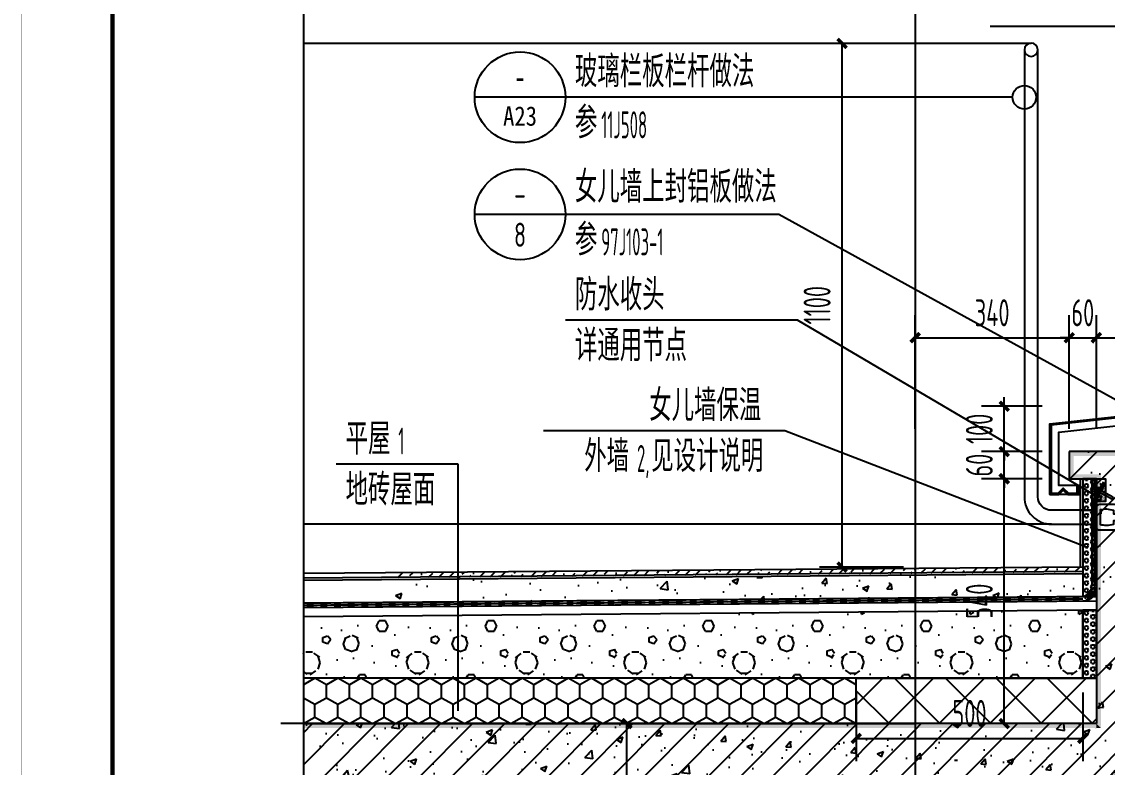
# Model space of a CAD drawing. Extents: x 76956 to 102217, y 21605 to 39570.
# Drawn here: x 90336 to 92731, y 34383 to 36027 of the extents above; entities that cross this region are included whole.
import ezdxf
from ezdxf.enums import TextEntityAlignment as Align

# ---------------------------------------------------------------- set-up
doc = ezdxf.new("R2010")
doc.units = 0
doc.header["$LTSCALE"] = 1000
doc.header["$MEASUREMENT"] = 0
doc.linetypes.add('DASH', pattern=[0.35, 0.25, -0.1])
doc.linetypes.add('DOTE', pattern=[2.42, 2, -0.2, 0.02, -0.2])
for name, color, linetype in [('00-图签', 7, 'Continuous'), ('01-标注_尺寸', 124, 'Continuous'), ('01-标注_符号', 200, 'Continuous'), ('02-TEXT_标注', 130, 'Continuous'), ('05-填充_天正', 26, 'Continuous'), ('A-D-金属剖线', 200, 'Continuous'), ('A-E_栏杆', 232, 'Continuous'), ('A-O_屋面', 201, 'Continuous'), ('A-O_防水层', 222, 'Continuous'), ('A-SUR_保温', 222, 'Continuous'), ('A_AXIS-轴线', 36, 'Continuous'), ('A_STR-砼墙', 51, 'Continuous'), ('A_STR-砼柱', 51, 'Continuous'), ('PUB_WALL', 9, 'Continuous'), ('构造物', 145, 'Continuous')]:
    doc.layers.add(name, color=color, linetype=linetype)
doc.layers.add('DIM_MODI', color=2, linetype='Continuous', plot=False)
doc.styles.add('_TCH_DIM', font='ros1.shx', dxfattribs={"width": 0.75, "bigfont": 'jd.shx'})
doc.styles.add('_TCH_DIM_T3', font='ros1.shx', dxfattribs={"width": 0.705882, "bigfont": 'jd.shx'})
doc.styles.add('_TCH_LABEL', font='STXIHEI_0.TTF', dxfattribs={"width": 0.75})
doc.dimstyles.new('_TCH_ARCH&&20', dxfattribs={"dimtxt": 59.5, "dimasz": 20, "dimexe": 50, "dimexo": 60, "dimgap": 25.25, "dimtad": 1, "dimdec": 0, "dimzin": 0, "dimdsep": 46, "dimtxsty": '_TCH_DIM_T3', "dimblk": 'ARCHTICK', "dimcen": 0.09, "dimclrt": 7, "dimazin": 2, "dimtfac": 1, "dimtdec": 0, "dimtix": 1, "dimtmove": 2, "dimatfit": 3, "dimfxl": 0, "dimtolj": 1, "dimtzin": 0, "dimarcsym": 0})
pattern_1 = [(0, (0, 0), (0, 8.24889), [4.7625, -9.525]), (120, (0, 0), (-7.1437483, -4.124445), [4.7625, -9.525]), (60, (4.7625, 0), (-7.1437483, 4.124445), [4.7625, -9.525])]
pattern_2 = [(45, (0, 0), (-35.35534, 35.35534), []), (50, (0, 0), (143.45204, -12.55043), [15, -165]), (355, (0, 0), (-27.75027, 150.43843), [12, -132]), (100.4514, (11.95, -1.05), (115.70188, 137.8879), [12.74804, -140.22842]), (46.1842, (0, 40), (213.4482, -33.1038), [22.5, -247.5]), (96.6356, (17.79, 37.24), (186.93254, 194.82357), [19.12206, -210.3426]), (351.1842, (0, 40), (186.9324, 194.8237), [18, -198]), (21, (20, 30), (119.38141, -80.52378), [15, -165]), (326, (20, 30), (48.66307, 145.03), [12, -132]), (71.4514, (29.95, 23.29), (168.04453, 64.5061), [12.74804, -140.22842]), (37.5, (0, 0), (2.43197, 66.57877), [0, -130.4, 0, -134, 0, -132.5]), (7.5, (0, 0), (52.61391, 78.88234), [0, -76.4, 0, -127.4, 0, -50.5]), (327.5, (-44.6, 0), (106.764487, -4.510974), [0, -50, 0, -156, 0, -207]), (317.5, (-64.6, 0), (116.63723, 20.021), [0, -65, 0, -103.6, 0, -147])]

# ---------------------------------------------------------------- blocks, each defined once
blk = doc.blocks.new('图框-A1')
for points, const_width in [([(0, 0), (841, 0), (841, 594), (0, 594)], 0.05), ([(766, 584), (25, 584), (25, 10), (766, 10)], 0.5)]:
    blk.add_lwpolyline(points, close=True, dxfattribs=dict(const_width=const_width))
blk = doc.blocks.new('sdfsdf')
at = {"layer": 'A-E_栏杆'}
for p, q in [((144.1, 1144.8), (1750, 1144.8)), ((37.4, 115.3), (6.7, 115.3)), ((98.9, 84.7), (1750, 84.7))]:
    blk.add_line(p, q, dxfattribs=at)
for points in [[(6.7, 115.3), (99.3, 115.3, 0.414214), (129.3, 145.3), (129.3, 1130.8)], [(158.9, 1130.7), (158.9, 144.7, -0.414214), (98.9, 84.7), (6.7, 84.7)], [(-22, 118.5, 0.038299), (-37.9, 115.7), (-37.9, 107.8), (-46.9, 107.8), (-46.9, 121.3, -0.414214), (-40.1, 128), (-6.7, 128, -0.414214), (0, 121.3)], [(-22, 81.5, 0.022818), (-9, 83.2), (-9, 116.8, 0.022818), (-22, 118.5)], [(0, 78.7, -0.414214), (-6.7, 72), (-40.1, 72, -0.414214), (-46.9, 78.7), (-46.9, 92.2), (-37.9, 92.2), (-37.9, 84.3, 0.038299), (-22, 81.5, 0.038299)]]:
    blk.add_lwpolyline(points, format="xyb", dxfattribs=at)
blk.add_lwpolyline([(6.7, 66.4), (0, 66.4), (0, 133.6), (6.7, 133.6)], close=True, dxfattribs=at)
blk.add_circle((144.1, 1130.8), 14.8, dxfattribs=at)
blk = doc.blocks.new('dsafdsg')
for p, q in [((-2.4, -1.8), (-4, 4)), ((-4, 4), (6.3, -6.1)), ((0.5, -4.6), (6.3, -6.1))]:
    blk.add_line(p, q)
for points in [[(-10.7, 8.9), (-10.6, 4.8), (7.3, -12.6), (11.2, -12.3)], [(-9.7, 8.9), (-9.6, 5.2), (-4.9, 0.6)], [(-26.5, -29.5), (-26.6, -26.7), (-2.4, -1.8), (0.5, -4.6), (-23.7, -29.5), (-26.5, -29.5)], [(-4.2, -0.1), (2.3, -6.3)], [(3, -7), (7.7, -11.6), (11.2, -11.3)]]:
    blk.add_lwpolyline(points)
for centre, start, end in [((-10.2, 8.9), 0.813, 180.813), ((-4.5, 0.3), 315.813, 135.813), ((2.7, -6.7), 315.813, 135.813), ((11.2, -11.8), 270.813, 90.813)]:
    blk.add_arc(centre, 0.5, start, end)
blk = doc.blocks.new('$LinePat$防水层2')
at = {"color": 0}
blk.add_line((0, 0), (600, 0), dxfattribs=at)
blk.add_solid([(150, 0), (450, 0), (150, -100), (450, -100)], dxfattribs=at)
blk = doc.blocks.new('cdd89s')
at = {"layer": '05-填充_天正', "transparency": 33554641}
h = blk.add_hatch(dxfattribs=at)
h.set_pattern_fill('AR-SAND', color=256)
h.set_pattern_definition([(37.5, (-115079.936, -53326.5965), (-0.080001565, 2.447066187), [0, -1.9304, 0, -2.159, 0, -2.06375]), (7.5, (-115079.936, -53326.5965), (2.247616416, 3.5841255), [0, -1.0414, 0, -1.7399, 0, -0.66675]), (327.5, (-115081.498, -53326.5965), (3.95496185, 0.007185923), [0, -0.635, 0, -2.286, 0, -2.9845]), (317.5, (-115081.498, -53326.5965), (3.81778226, 1.11464662), [0, -0.3175, 0, -1.4986, 0, -1.7145])])
h.paths.add_polyline_path([(0, 40.6), (0, 0), (-20, 0), (-20, 2)])
at = {"layer": 'A-O_防水层'}
blk.add_line((-20, 2), (0, 40.6), dxfattribs=at)
at = {"layer": 'A_STR-砼墙'}
blk.add_lwpolyline([(-20, 50), (0, 50), (0, 0), (-20, 0)], dxfattribs=at)
at = {"layer": 'A-O_防水层', "xscale": -0.07251641290588971, "yscale": 0.05, "zscale": 0.05, "rotation": 62.63443932815173}
blk.add_blockref('$LinePat$防水层2', (-4.4, 42.9), dxfattribs=at)
at = {"layer": '构造物', "linetype": 'DASH', "ltscale": 0.2, "extrusion": (0, 0, -1), "zscale": -1, "rotation": 342.3196339635746}
blk.add_blockref('dsafdsg', (17.2, 26.9), dxfattribs=at)
blk = doc.blocks.new('df23d3f')
at = {"layer": 'A-D-金属剖线', "const_width": 10}
for points in [[(-117, 120.5), (-117, 100.5)], [(218, -60), (218, -80)]]:
    blk.add_lwpolyline(points, dxfattribs=at)
at = {"layer": 'A-D-金属剖线'}
for points in [[(213, -80), (281, -80), (281, 76.1), (-122, 120.2)], [(-122, 117.3), (278, 73.4), (278, -77)], [(213, -60), (261, -60), (261, 57.7), (-122, 100.5)], [(278, -77), (262.2, -77), (251, -65.8), (239.8, -77), (213, -77)], [(281, -80), (261, -80), (251, -70), (241, -80), (213, -80)]]:
    blk.add_lwpolyline(points, dxfattribs=at)
blk = doc.blocks.new('A$C22BC0ABC')
at = {"layer": '00-图签'}
blk.add_blockref('df23d3f', (-238, -15), dxfattribs=at)
blk = doc.blocks.new('$LinePat$聚苯板')
at = {"color": 0}
for p, q in [((14.8, -8.6), (0, 0)), ((29.7, 0), (14.8, -8.6)), ((14.8, -8.6), (14.8, -25.7)), ((14.8, -25.7), (0, -34.3)), ((29.7, -34.3), (14.8, -25.7)), ((0, -34.3), (0, -51.4)), ((0, -51.4), (14.8, -60)), ((14.8, -60), (29.7, -51.4))]:
    blk.add_line(p, q, dxfattribs=at)
blk = doc.blocks.new('_ArchTick')
at = {"color": 0, "linetype": 'ByBlock', "const_width": 0.4}
blk.add_lwpolyline([(-0.5, -0.5), (0.5, 0.5)], dxfattribs=at)
blk = doc.blocks.new('*D133')
at = {"layer": '01-标注_尺寸', "color": 0, "lineweight": -2, "transparency": 16777216}
for p, q in [((92281.3, 35979.5), (92096, 35979.5)), ((92146, 34824.7), (92146, 35979.5)), ((92281.3, 34824.7), (92096, 34824.7))]:
    blk.add_line(p, q, dxfattribs=at)
at = {"layer": 'Defpoints', "color": 0, "transparency": 16777216}
for p in [(92146, 35979.5), (92341.3, 35979.5), (92341.3, 34824.7)]:
    blk.add_point(p, dxfattribs=at)
at = {"layer": '01-标注_尺寸', "color": 0, "lineweight": -2, "transparency": 16777216, "xscale": 20, "yscale": 20, "zscale": 20}
for p, rotation in [((92146, 35979.5), 90), ((92146, 34824.7), 270)]:
    blk.add_blockref('_ArchTick', p, dxfattribs=dict(at, rotation=rotation))
at = {"layer": '01-标注_尺寸', "color": 7, "transparency": 16777216, "insert": (92091, 35402.1), "char_height": 59.5, "attachment_point": 5, "rotation": 90, "style": '_TCH_DIM_T3'}
blk.add_mtext('\\A1;1100', dxfattribs=at)
blk = doc.blocks.new('*D138')
at = {"layer": '01-标注_尺寸', "color": 0, "lineweight": -2, "transparency": 16777216}
for p, q in [((91937.1, 34479.5), (91621.3, 34479.5)), ((91671.3, 33679.5), (91671.3, 34479.5)), ((91937.1, 33679.5), (91621.3, 33679.5))]:
    blk.add_line(p, q, dxfattribs=at)
at = {"layer": 'Defpoints', "color": 0, "transparency": 16777216}
for p in [(91671.3, 34479.5), (91997.1, 34479.5), (91997.1, 33679.5)]:
    blk.add_point(p, dxfattribs=at)
at = {"layer": '01-标注_尺寸', "color": 0, "lineweight": -2, "transparency": 16777216, "xscale": 20, "yscale": 20, "zscale": 20}
for p, rotation in [((91671.3, 34479.5), 90), ((91671.3, 33679.5), 270)]:
    blk.add_blockref('_ArchTick', p, dxfattribs=dict(at, rotation=rotation))
at = {"layer": '01-标注_尺寸', "color": 7, "transparency": 16777216, "insert": (91616.3, 34079.5), "char_height": 59.5, "attachment_point": 5, "rotation": 90, "style": '_TCH_DIM_T3'}
blk.add_mtext('\\A1;800', dxfattribs=at)
blk = doc.blocks.new('*D142')
at = {"layer": '01-标注_尺寸', "color": 0, "lineweight": -2, "transparency": 16777216}
for p, q in [((92177.3, 34548), (92177.3, 34397)), ((92677.3, 34548), (92677.3, 34397)), ((92177.3, 34447), (92677.3, 34447))]:
    blk.add_line(p, q, dxfattribs=at)
at = {"layer": 'Defpoints', "color": 0, "transparency": 16777216}
for p in [(92177.3, 34608), (92677.3, 34608), (92677.3, 34447)]:
    blk.add_point(p, dxfattribs=at)
at = {"layer": '01-标注_尺寸', "color": 0, "lineweight": -2, "transparency": 16777216, "xscale": 20, "yscale": 20, "zscale": 20, "rotation": 180}
blk.add_blockref('_ArchTick', (92177.3, 34447), dxfattribs=at)
at = {"layer": '01-标注_尺寸', "color": 0, "lineweight": -2, "transparency": 16777216, "xscale": 20, "yscale": 20, "zscale": 20}
blk.add_blockref('_ArchTick', (92677.3, 34447), dxfattribs=at)
at = {"layer": '01-标注_尺寸', "color": 7, "transparency": 16777216, "insert": (92427.3, 34502), "char_height": 59.5, "attachment_point": 5, "style": '_TCH_DIM_T3'}
blk.add_mtext('\\A1;500', dxfattribs=at)
blk = doc.blocks.new('*D160')
at = {"layer": '01-标注_尺寸', "color": 0, "lineweight": -2, "transparency": 16777216}
for p, q in [((92707.3, 35129.5), (92707.3, 35380.5)), ((92907.3, 35129.5), (92907.3, 35380.5)), ((92707.3, 35330.5), (92907.3, 35330.5))]:
    blk.add_line(p, q, dxfattribs=at)
at = {"layer": 'Defpoints', "color": 0, "transparency": 16777216}
for p in [(92907.3, 35330.5), (92707.3, 35069.5), (92907.3, 35069.5)]:
    blk.add_point(p, dxfattribs=at)
at = {"layer": '01-标注_尺寸', "color": 0, "lineweight": -2, "transparency": 16777216, "xscale": 20, "yscale": 20, "zscale": 20, "rotation": 180}
blk.add_blockref('_ArchTick', (92707.3, 35330.5), dxfattribs=at)
at = {"layer": '01-标注_尺寸', "color": 0, "lineweight": -2, "transparency": 16777216, "xscale": 20, "yscale": 20, "zscale": 20}
blk.add_blockref('_ArchTick', (92907.3, 35330.5), dxfattribs=at)
at = {"layer": '01-标注_尺寸', "color": 7, "transparency": 16777216, "insert": (92807.3, 35385.5), "char_height": 59.5, "attachment_point": 5, "style": '_TCH_DIM_T3'}
blk.add_mtext('\\A1;200', dxfattribs=at)
blk = doc.blocks.new('*D161')
at = {"layer": '01-标注_尺寸', "color": 0, "lineweight": -2, "transparency": 16777216}
for p, q in [((92647.3, 35129.5), (92647.3, 35380.5)), ((92707.3, 35129.5), (92707.3, 35380.5)), ((92647.3, 35330.5), (92627.3, 35330.5)), ((92647.3, 35330.5), (92707.3, 35330.5)), ((92707.3, 35330.5), (92727.3, 35330.5))]:
    blk.add_line(p, q, dxfattribs=at)
at = {"layer": 'Defpoints', "color": 0, "transparency": 16777216}
for p in [(92707.3, 35330.5), (92647.3, 35069.5), (92707.3, 35069.5)]:
    blk.add_point(p, dxfattribs=at)
at = {"layer": '01-标注_尺寸', "color": 0, "lineweight": -2, "transparency": 16777216, "xscale": 20, "yscale": 20, "zscale": 20}
blk.add_blockref('_ArchTick', (92647.3, 35330.5), dxfattribs=at)
at = {"layer": '01-标注_尺寸', "color": 0, "lineweight": -2, "transparency": 16777216, "xscale": 20, "yscale": 20, "zscale": 20, "rotation": 180}
blk.add_blockref('_ArchTick', (92707.3, 35330.5), dxfattribs=at)
at = {"layer": '01-标注_尺寸', "color": 7, "transparency": 16777216, "insert": (92677.3, 35385.5), "char_height": 59.5, "attachment_point": 5, "style": '_TCH_DIM_T3'}
blk.add_mtext('\\A1;60', dxfattribs=at)
blk = doc.blocks.new('*D162')
at = {"layer": '01-标注_尺寸', "color": 0, "lineweight": -2, "transparency": 16777216}
for p, q in [((92307.3, 35129.5), (92307.3, 35380.5)), ((92647.3, 35129.5), (92647.3, 35380.5)), ((92307.3, 35330.5), (92647.3, 35330.5))]:
    blk.add_line(p, q, dxfattribs=at)
at = {"layer": 'Defpoints', "color": 0, "transparency": 16777216}
for p in [(92647.3, 35330.5), (92307.3, 35069.5), (92647.3, 35069.5)]:
    blk.add_point(p, dxfattribs=at)
at = {"layer": '01-标注_尺寸', "color": 0, "lineweight": -2, "transparency": 16777216, "xscale": 20, "yscale": 20, "zscale": 20, "rotation": 180}
blk.add_blockref('_ArchTick', (92307.3, 35330.5), dxfattribs=at)
at = {"layer": '01-标注_尺寸', "color": 0, "lineweight": -2, "transparency": 16777216, "xscale": 20, "yscale": 20, "zscale": 20}
blk.add_blockref('_ArchTick', (92647.3, 35330.5), dxfattribs=at)
at = {"layer": '01-标注_尺寸', "color": 7, "transparency": 16777216, "insert": (92477.3, 35385.5), "char_height": 59.5, "attachment_point": 5, "style": '_TCH_DIM_T3'}
blk.add_mtext('\\A1;340', dxfattribs=at)
blk = doc.blocks.new('*D163')
at = {"layer": '01-标注_尺寸', "color": 0, "lineweight": -2, "transparency": 16777216}
for p, q in [((92504, 35179.5), (92504, 35199.5)), ((92587.3, 35179.5), (92454, 35179.5)), ((92504, 35079.5), (92504, 35179.5)), ((92587.3, 35079.5), (92454, 35079.5)), ((92504, 35079.5), (92504, 35059.5))]:
    blk.add_line(p, q, dxfattribs=at)
at = {"layer": 'Defpoints', "color": 0, "transparency": 16777216}
for p in [(92504, 35179.5), (92647.3, 35179.5), (92647.3, 35079.5)]:
    blk.add_point(p, dxfattribs=at)
at = {"layer": '01-标注_尺寸', "color": 0, "lineweight": -2, "transparency": 16777216, "xscale": 20, "yscale": 20, "zscale": 20}
for p, rotation in [((92504, 35179.5), 270), ((92504, 35079.5), 90)]:
    blk.add_blockref('_ArchTick', p, dxfattribs=dict(at, rotation=rotation))
at = {"layer": '01-标注_尺寸', "color": 7, "transparency": 16777216, "insert": (92449, 35129.5), "char_height": 59.5, "attachment_point": 5, "rotation": 90, "style": '_TCH_DIM_T3'}
blk.add_mtext('\\A1;100', dxfattribs=at)
blk = doc.blocks.new('*D164')
at = {"layer": '01-标注_尺寸', "color": 0, "lineweight": -2, "transparency": 16777216}
for p, q in [((92504, 35079.5), (92504, 35099.5)), ((92587.3, 35079.5), (92454, 35079.5)), ((92504, 35019.5), (92504, 35079.5)), ((92587.3, 35019.5), (92454, 35019.5)), ((92504, 35019.5), (92504, 34999.5))]:
    blk.add_line(p, q, dxfattribs=at)
at = {"layer": 'Defpoints', "color": 0, "transparency": 16777216}
for p in [(92504, 35079.5), (92647.3, 35079.5), (92647.3, 35019.5)]:
    blk.add_point(p, dxfattribs=at)
at = {"layer": '01-标注_尺寸', "color": 0, "lineweight": -2, "transparency": 16777216, "xscale": 20, "yscale": 20, "zscale": 20}
for p, rotation in [((92504, 35079.5), 270), ((92504, 35019.5), 90)]:
    blk.add_blockref('_ArchTick', p, dxfattribs=dict(at, rotation=rotation))
at = {"layer": '01-标注_尺寸', "color": 7, "transparency": 16777216, "insert": (92449, 35049.5), "char_height": 59.5, "attachment_point": 5, "rotation": 90, "style": '_TCH_DIM_T3'}
blk.add_mtext('\\A1;60', dxfattribs=at)
blk = doc.blocks.new('*D165')
at = {"layer": '01-标注_尺寸', "color": 0, "lineweight": -2, "transparency": 16777216}
for p, q in [((92587.3, 35019.5), (92454, 35019.5)), ((92504, 34479.5), (92504, 35019.5)), ((92587.3, 34479.5), (92454, 34479.5))]:
    blk.add_line(p, q, dxfattribs=at)
at = {"layer": 'Defpoints', "color": 0, "transparency": 16777216}
for p in [(92504, 35019.5), (92647.3, 35019.5), (92647.3, 34479.5)]:
    blk.add_point(p, dxfattribs=at)
at = {"layer": '01-标注_尺寸', "color": 0, "lineweight": -2, "transparency": 16777216, "xscale": 20, "yscale": 20, "zscale": 20}
for p, rotation in [((92504, 35019.5), 90), ((92504, 34479.5), 270)]:
    blk.add_blockref('_ArchTick', p, dxfattribs=dict(at, rotation=rotation))
at = {"layer": '01-标注_尺寸', "color": 7, "transparency": 16777216, "insert": (92449, 34749.5), "char_height": 59.5, "attachment_point": 5, "rotation": 90, "style": '_TCH_DIM_T3'}
blk.add_mtext('\\A1;540', dxfattribs=at)

msp = doc.modelspace()

# ---------------------------------------------------------------- hatches: boundary and pattern name
at = {"transparency": 33554641}
h = msp.add_hatch(dxfattribs=at)
h.set_pattern_fill('ANSI37', color=26, scale=50)
h.set_pattern_definition([(45, (1379.82, -17100), (-56.1266, 56.1266), []), (135, (1379.82, -17100), (-56.1266, -56.1266), [])])
h.paths.add_polyline_path([(92707.3, 34479.5), (92177.3, 34479.5), (92177.3, 34579.5), (92707.3, 34579.5)])
at = {"layer": '05-填充_天正'}
h = msp.add_hatch(dxfattribs=at)
h.set_pattern_fill('钢筋混凝土', color=256, scale=20, style=0)
h.set_pattern_definition(pattern_2)
h.paths.add_polyline_path([(92907.3, 35079.5), (92647.3, 35079.5), (92647.3, 35019.5), (92907.3, 35019.5)])
h = msp.add_hatch(dxfattribs=at)
h.set_pattern_fill('钢筋混凝土', color=256, scale=20, style=0)
h.set_pattern_definition(pattern_2)
h.paths.add_polyline_path([(92907.3, 35019.5), (92707.3, 35019.5), (92707.3, 34479.5), (92717.3, 34469.5), (92897.3, 34339.5), (92907.3, 34329.5)])
h = msp.add_hatch(dxfattribs=at)
h.set_pattern_fill('钢筋混凝土', color=256, scale=20, style=0)
h.set_pattern_definition(pattern_2)
h.paths.add_polyline_path([(92307.3, 34359.5), (92307.3, 34479.5), (90957.3, 34479.5), (90957.3, 34359.5)])
h = msp.add_hatch(dxfattribs=at)
h.set_pattern_fill('钢筋混凝土', color=256, scale=20, style=0)
h.set_pattern_definition(pattern_2)
h.paths.add_polyline_path([(92707.3, 33679.5), (92707.3, 34479.5), (92307.3, 34479.5), (92307.3, 33679.5)])
h = msp.add_hatch(dxfattribs=at)
h.set_pattern_fill('钢筋混凝土', color=256, scale=20, style=0)
h.set_pattern_definition(pattern_2)
h.paths.add_polyline_path([(92707.3, 34479.5), (92707.3, 34329.5), (92907.3, 34329.5), (92897.3, 34339.5), (92717.3, 34469.5)])
at = {"layer": 'A-SUR_保温'}
h = msp.add_hatch(dxfattribs=at)
h.set_pattern_fill('HEX', color=26, scale=5)
h.set_pattern_definition(pattern_1)
h.paths.add_polyline_path([(92677.3, 35019.5), (92677.3, 34759.5), (92707.3, 34759.5), (92707.3, 35019.5)])
h = msp.add_hatch(dxfattribs=at)
h.set_pattern_fill('ANSI36', color=26, scale=10)
h.set_pattern_definition([(45, (-111317.803, 396435.248), (8.4189901, 30.8696304), [39.6875, -7.9375, 0, -7.9375])])
h.paths.add_polyline_path([(91157.3, 34811.7), (91157.3, 34801.6), (92677.3, 34814), (92677.3, 34824)])
h = msp.add_hatch(dxfattribs=at)
h.set_pattern_fill('混凝土', color=26, scale=20)
h.set_pattern_definition([(50, (-499840.37, 289647.84), (143.452037, -12.550427), [15, -165]), (355, (-499840.37, 289647.84), (-27.750267, 150.438427), [12, -132]), (100.4514, (-499828.42, 289646.8), (115.701876, 137.887908), [12.748038, -140.228422]), (46.1842, (-499840.37, 289687.84), (213.44821, -33.103803), [22.5, -247.5]), (96.6356, (-499822.58, 289685.08), (186.93254, 194.823574), [19.12206, -210.3426]), (351.1842, (-499840.37, 289687.84), (186.93239, 194.82372), [18, -198]), (21, (-499820.37, 289677.84), (119.38141, -80.523778), [15, -165]), (326, (-499820.37, 289677.84), (48.663066, 145.03001), [12, -132]), (71.4514, (-499810.42, 289671.13), (168.044526, 64.5061), [12.748038, -140.228422]), (37.5, (-499840.37, 289647.84), (2.431971, 66.5787708), [0, -130.4, 0, -134, 0, -132.5]), (7.5, (-499840.37, 289647.84), (52.6139075, 78.882342), [0, -76.4, 0, -127.4, 0, -50.5]), (327.5, (-499884.97, 289647.84), (106.7644872, -4.5109743), [0, -50, 0, -156, 0, -207]), (317.5, (-499904.97, 289647.84), (116.637234, 20.020996), [0, -65, 0, -103.6, 0, -147])])
h.paths.add_polyline_path([(91157.3, 34796.4), (91157.3, 34746.3), (92755.3, 34759.5), (92755.3, 34809.6)])
h = msp.add_hatch(dxfattribs=at)
h.set_pattern_fill('加气混凝土', color=26, scale=20)
h.set_pattern_definition([(0, (8904.74, 392152.2), (120, 240), [0, -240]), (0, (8764.34, 392119.8), (120, 240), [0, -240]), (0, (8842.34, 392117.4), (120, 240), [0, -240]), (0, (8927.54, 392188.2), (120, 240), [0, -240]), (0, (8827.94, 392105.4), (120, 240), [0, -240]), (0, (8951.54, 392339.4), (120, 240), [0, -240]), (0, (8878.34, 392320.2), (120, 240), [0, -240]), (0, (8916.74, 392290.2), (120, 240), [0, -240]), (0, (8721.14, 392285.4), (120, 240), [0, -240]), (0, (8838.74, 392274.6), (120, 240), [0, -240]), (0, (8793.14, 392213.4), (120, 240), [0, -240]), (0, (8795.54, 392123.4), (120, 240), [0, -240]), (0, (8885.54, 392113.8), (120, 240), [0, -240]), (0, (8951.54, 392219.4), (120, 240), [0, -240]), (0, (8727.14, 392182.2), (120, 240), [0, -240]), (0, (8747.54, 392223), (120, 240), [0, -240]), (0, (8841.14, 392206.2), (120, 240), [0, -240]), (0, (8807.54, 392171.4), (120, 240), [0, -240]), (0, (8788.34, 392250.6), (120, 240), [0, -240]), (0, (8818.34, 392340.6), (120, 240), [0, -240]), (0, (8736.74, 392131.8), (120, 240), [0, -240]), (0, (8868.74, 392291.4), (120, 240), [0, -240]), (0, (8757.14, 392295), (120, 240), [0, -240]), (0, (8737.94, 392326.2), (120, 240), [0, -240]), (130.601294, (8936.795, 392264.252), (-599.99999337, 720.00000315), [10.53662, -4414.8444]), (18.434949, (8919.65, 392268.824), (599.9999978, 239.9999982), [10.8421, -1507.05116]), (90, (8919.65, 392258.54), (120, 240), [10.28571, -469.71426]), (161.565051, (8929.937, 392255.11), (-600.000003, 239.999982), [10.8421, -1507.05116]), (53.130102, (8929.937, 392255.11), (120, 240), [11.42857, -1188.5714]), (135, (8939.08, 392132.82), (-120.000015, 239.999984), [9.69746, -669.12504]), (45, (8925.37, 392132.82), (120, 240), [9.69746, -669.12504]), (135, (8932.22, 392125.97), (-120.000015, 239.999984), [9.69746, -669.12504]), (45, (8932.22, 392125.97), (120, 240), [9.69746, -669.12504]), (116.56505, (8823.65, 392293.97), (-2e-05, 479.99999), [12.77753, -255.5506]), (180, (8817.94, 392305.4), (-120, 240), [13.71429, -226.2857]), (63.43495, (8798.5, 392293.97), (1e-06, 480), [12.77753, -255.5506]), (116.56505, (8804.22, 392282.54), (-2e-05, 479.99999), [12.77753, -255.5506]), (0, (8804.22, 392282.54), (120, 240), [13.71429, -226.2857]), (63.43495, (8817.94, 392282.54), (1e-06, 480), [12.77753, -255.5506]), (107.102728, (8913.937, 392212.824), (-359.99998624, 1200.00000194), [15.54454, -6513.161]), (143.972626, (8909.366, 392227.68), (-2279.9999711, 1679.9999981), [15.54454, -3248.808]), (180, (8896.8, 392236.82), (-120, 240), [14.85714, -225.14284]), (36.0273733, (8869.366, 392227.68), (2279.99998315, 1679.9999819), [15.54454, -3248.808]), (71.565051, (8864.795, 392213.967), (360.000002, 1199.999998), [14.45613, -1503.43712]), (107.102728, (8869.366, 392199.109), (-359.99998624, 1200.00000194), [15.54454, -6513.161]), (143.972626, (8881.937, 392189.967), (-2279.9999711, 1679.9999981), [15.54454, -3248.808]), (0, (8881.94, 392189.97), (120, 240), [14.85714, -225.14284]), (36.0273733, (8896.795, 392189.967), (2279.99998315, 1679.9999819), [15.54454, -3248.808]), (71.565051, (8909.366, 392199.11), (360.000002, 1199.999998), [14.45613, -1503.43712]), (150.255118, (8916.223, 392324.824), (-360.0000009, 239.999997), [9.21401, -1925.72784]), (90, (8908.22, 392320.25), (120, 240), [9.14286, -470.8571]), (29.744881, (8908.223, 392320.252), (360.0000002, 239.9999989), [9.21401, -1925.72784]), (116.56505, (8860.22, 392154.54), (-2e-05, 479.99999), [12.77753, -255.5506]), (168.690067, (8854.509, 392165.967), (-1080.0000008, 239.999994), [11.6549, -2435.8742]), (41.185925, (8833.937, 392160.252), (2999.99998182, 2639.9999769), [12.14874, -5090.3208]), (90, (8833.94, 392148.82), (120, 240), [11.42857, -468.5714]), (138.814074, (8843.08, 392140.824), (-2999.99994668, 2640.0000168), [12.14874, -5090.3208]), (16.6992442, (8843.08, 392140.824), (3959.9999702, 1199.99998743), [11.93178, -4999.415]), (60.945396, (8854.509, 392144.252), (119.9999997, 239.99999788), [11.76643, -4930.1358]), (109.983106, (8759.652, 392255.109), (-600.00000226, 1679.99999555), [13.3768, -5604.879]), (155.556045, (8755.08, 392267.681), (-1560.00000595, 719.99998504), [13.8092, -5786.0526]), (24.4439547, (8729.937, 392267.681), (1560.00000078, 719.99999654), [13.8092, -5786.0526]), (70.0168934, (8725.366, 392255.109), (600.0000018, 1679.99999583), [13.3768, -5604.879]), (109.983106, (8729.937, 392242.538), (-600.00000226, 1679.99999555), [13.3768, -5604.879]), (160.016893, (8742.509, 392237.967), (-600.0000004, 239.9999891), [13.3768, -2795.751]), (19.9831065, (8742.509, 392237.967), (599.9999967, 239.9999996), [13.3768, -2795.751]), (70.0168934, (8755.08, 392242.538), (600.0000018, 1679.99999583), [13.3768, -5604.879]), (122.005383, (8848.795, 392233.395), (-120.0000161, 239.9999877), [10.7817, -2253.3736]), (18.434949, (8832.795, 392239.11), (599.9999978, 239.9999982), [10.8421, -1507.05116]), (90, (8832.8, 392228.82), (120, 240), [10.28571, -469.71426]), (161.565051, (8843.08, 392225.395), (-600.000003, 239.999982), [10.8421, -1507.05116]), (54.462322, (8843.08, 392225.395), (839.9999988, 1199.9999982), [9.83123, -4119.2846]), (116.56505, (8779.08, 392175.1), (-2e-05, 479.99999), [12.77753, -255.5506]), (180, (8773.37, 392186.54), (-120, 240), [12.57143, -227.42856]), (59.0362434, (8753.937, 392175.11), (120.0000004, 239.9999988), [13.32789, -2785.5288]), (120.963756, (8760.795, 392163.68), (-120.0000164, 239.999989), [13.32789, -2785.5288]), (0, (8760.8, 392163.68), (120, 240), [12.57143, -227.42856]), (63.43495, (8773.37, 392163.68), (1e-06, 480), [12.77753, -255.5506])])
h.paths.add_polyline_path([(90957.3, 34714.9), (90957.3, 34579.5), (92677.3, 34579.6), (92677.3, 34728.6)])
h = msp.add_hatch(dxfattribs=at)
h.set_pattern_fill('HEX', color=26, scale=5)
h.set_pattern_definition(pattern_1)
h.paths.add_polyline_path([(92677.3, 34729.5), (92677.3, 34579.5), (92707.3, 34579.5), (92707.3, 34729.5)])
at = {"layer": 'A_STR-砼柱'}
for points in [[(92717.3, 35019.5), (92717.3, 35029.5), (92657.3, 35029.5), (92657.3, 35069.5), (92897.3, 35069.5), (92897.3, 35019.5), (92907.3, 35019.5), (92907.3, 35079.5), (92647.3, 35079.5), (92647.3, 35019.5)], [(92307.3, 34469.5), (92704, 34469.5), (92707.3, 34467), (92707.3, 34479.5), (92307.3, 34479.5)]]:
    msp.add_hatch(color=256, dxfattribs=at).paths.add_polyline_path(points)
at = {"layer": 'PUB_WALL'}
for points in [[(92717.3, 35019.5), (92707.3, 35019.5), (92707.3, 34479.5), (92717.3, 34469.5)], [(92307.3, 34469.5), (92307.3, 34479.5), (90957.3, 34479.5), (90957.3, 34469.5)], [(92707.3, 34479.5), (92707.3, 34469.5), (92717.3, 34469.5)]]:
    msp.add_hatch(color=256, dxfattribs=at).paths.add_polyline_path(points)

# ---------------------------------------------------------------- linework, layer by layer
at = {"color": 26}
msp.add_lwpolyline([(92707.3, 34479.5), (92177.3, 34479.5), (92177.3, 34579.5), (92707.3, 34579.5)], close=True, dxfattribs=at)
at = {"layer": '01-标注_符号'}
for p, q in [((92892, 36017), (92473, 36017)), ((91535.5, 35860.7), (91335.5, 35860.7)), ((92018.4, 35860.7), (91535.5, 35860.7)), ((92522.5, 35860.7), (92018.4, 35860.7)), ((91535.5, 35602.5), (91335.5, 35602.5)), ((92006.5, 35602.5), (91535.5, 35602.5)), ((92791.2, 35170.7), (92006.5, 35602.5)), ((92048, 35369.5), (91535.5, 35369.5)), ((92704.6, 34982.6), (92048, 35369.5)), ((92019.5, 35125.5), (91487, 35125.5)), ((92689, 34867), (92019.5, 35125.5)), ((91299.1, 35051.7), (91029.5, 35051.7)), ((91299.1, 34508), (91299.1, 35051.7))]:
    msp.add_line(p, q, dxfattribs=at)
msp.add_lwpolyline([(90957.3, 38899.5), (90957.3, 31902), (90999.3, 31886.7), (90915.3, 31871.9), (90957.3, 31857), (90957.3, 24859.5)], dxfattribs=at)
for centre, radius in [((91435.5, 35860.7), 100), ((92548.4, 35860.7), 25.9), ((91435.5, 35602.5), 100)]:
    msp.add_circle(centre, radius, dxfattribs=at)
at = {"layer": 'A-O_屋面'}
for p, q in [((92677.3, 34824.7), (90957.3, 34810.2)), ((92677.3, 34814.7), (90957.3, 34800.2)), ((92677.3, 34809.6), (90957.3, 34795.1)), ((92707.3, 34729.5), (90957.3, 34714.9))]:
    msp.add_line(p, q, dxfattribs=at)
for points in [[(92707.3, 34759.5), (90957.3, 34744.9)], [(92707.3, 34749.5), (90957.3, 34734.9)], [(92707.3, 34729.5), (90957.3, 34714.9)], [(92707.3, 34579.5), (90957.3, 34579.5)]]:
    msp.add_lwpolyline(points, dxfattribs=at)
at = {"layer": 'A-O_防水层'}
for points in [[(92697.3, 35019.5), (92697.3, 34784.5, -0.330591), (92677.3, 34759.2), (90957.3, 34744.9)], [(92707.3, 35019.5), (92707.3, 34784.5, -0.450127), (92677.3, 34749.2), (90957.3, 34734.9)]]:
    msp.add_lwpolyline(points, format="xyb", dxfattribs=at)
at = {"layer": 'A-SUR_保温'}
for points in [[(92672.3, 34824.6), (92672.3, 35019.5)], [(92677.3, 35019.5), (92677.3, 34759.5)]]:
    msp.add_lwpolyline(points, dxfattribs=at)
for points in [[(92677.3, 35019.5), (92677.3, 34759.5), (92707.3, 34759.5), (92707.3, 35019.5)], [(92677.3, 34729.5), (92677.3, 34579.5), (92707.3, 34579.5), (92707.3, 34729.5)]]:
    msp.add_lwpolyline(points, close=True, dxfattribs=at)
at = {"layer": 'A-SUR_保温', "color": 26}
msp.add_lwpolyline([(92707.3, 34579.5), (92677.3, 34579.5), (92677.3, 34729.5), (92707.3, 34729.5), (92707.3, 34579.5)], dxfattribs=at)
at = {"layer": 'A_AXIS-轴线'}
msp.add_lwpolyline([(92307.3, 38429.5), (92307.3, 24996.9)], dxfattribs=at)
at = {"layer": 'A_STR-砼墙'}
for p, q in [((92707.3, 35019.5), (92707.3, 34479.5)), ((90957.3, 34479.5), (92307.3, 34479.5))]:
    msp.add_line(p, q, dxfattribs=at)
at = {"layer": 'A_STR-砼柱'}
for p, q in [((92907.3, 35079.5), (92647.3, 35079.5)), ((92647.3, 35079.5), (92647.3, 35019.5)), ((92647.3, 35019.5), (92707.3, 35019.5)), ((92707.3, 34479.5), (92307.3, 34479.5))]:
    msp.add_line(p, q, dxfattribs=at)
at = {"layer": 'DIM_MODI', "color": 24, "linetype": 'DOTE'}
msp.add_line((95094.3, 34479.5), (90907.3, 34479.5), dxfattribs=at)

# ---------------------------------------------------------------- block references
at = {"xscale": 20, "yscale": 20, "zscale": 20, "rotation": 270}
msp.add_blockref('图框-A1', (90336.3, 39569.4), dxfattribs=at)
at = {"xscale": -1}
for name, p in [('sdfsdf', (92707.3, 34834.6)), ('A$C22BC0ABC', (92647.3, 35079.5))]:
    msp.add_blockref(name, p, dxfattribs=at)
msp.add_blockref('cdd89s', (92727.3, 34969.5))
at = {"layer": 'A-O_防水层', "yscale": 0.05, "zscale": 0.05}
for p, xscale, rotation in [((92697.3, 35019.5), -0.05595238095291452, 89.99999999770804), ((92702.3, 35019.5), -0.05595238095291452, 89.99999999770804), ((92697.3, 34985.9), -0.05595238095291452, 89.99999999770804), ((92702.3, 34985.9), -0.05595238095291452, 89.99999999770804), ((92697.3, 34952.3), -0.05595238095291452, 89.99999999770804), ((92702.3, 34952.3), -0.05595238095291452, 89.99999999770804), ((92697.3, 34918.8), -0.05595238095291452, 89.99999999770804), ((92702.3, 34918.8), -0.05595238095291452, 89.99999999770804), ((92697.3, 34885.2), -0.05595238095291452, 89.99999999770804), ((92702.3, 34885.2), -0.05595238095291452, 89.99999999770804), ((92697.3, 34851.6), -0.05595238095291452, 89.99999999770804), ((92702.3, 34851.6), -0.05595238095291452, 89.99999999770804), ((92697.3, 34818), -0.05595238095291452, 89.99999999770804), ((92702.3, 34818), -0.05595238095291452, 89.99999999770804), ((92677.3, 34759.2), -0.05029413655504524, 0.476449437110379), ((92702.5, 34779.7), -0.05366424254326064, 50.45942122692638), ((92708.6, 34778.8), -0.06540432459910701, 49.62729667362377), ((90987.5, 34745.1), -0.05029413655504524, 0.476449437110379), ((90987.5, 34740.1), -0.05029413654964, 0.4764486966268139), ((91017.7, 34745.4), -0.05029413655504524, 0.476449437110379), ((91017.7, 34740.4), -0.05029413654964, 0.4764486966268139), ((91047.8, 34745.6), -0.05029413655504524, 0.476449437110379), ((91047.8, 34740.6), -0.05029413654964, 0.4764486966268139), ((91078, 34745.9), -0.05029413655504524, 0.476449437110379), ((91078, 34740.9), -0.05029413654964, 0.4764486966268139), ((91108.2, 34746.1), -0.05029413655504524, 0.476449437110379), ((91108.2, 34741.1), -0.05029413654964, 0.4764486966268139), ((91138.4, 34746.4), -0.05029413655504524, 0.476449437110379), ((91138.4, 34741.4), -0.05029413654964, 0.4764486966268139), ((91168.5, 34746.6), -0.05029413655504524, 0.476449437110379), ((91168.5, 34741.6), -0.05029413654964, 0.4764486966268139), ((91198.7, 34746.9), -0.05029413655504524, 0.476449437110379), ((91198.7, 34741.9), -0.05029413654964, 0.4764486966268139), ((91228.9, 34747.1), -0.05029413655504524, 0.476449437110379), ((91228.9, 34742.1), -0.05029413654964, 0.4764486966268139), ((91259.1, 34747.4), -0.05029413655504524, 0.476449437110379), ((91259.1, 34742.4), -0.05029413654964, 0.4764486966268139), ((91289.2, 34747.6), -0.05029413655504524, 0.476449437110379), ((91289.2, 34742.6), -0.05029413654964, 0.4764486966268139), ((91319.4, 34747.9), -0.05029413655504524, 0.476449437110379), ((91319.4, 34742.9), -0.05029413654964, 0.4764486966268139), ((91349.6, 34748.1), -0.05029413655504524, 0.476449437110379), ((91349.6, 34743.1), -0.05029413654964, 0.4764486966268139), ((91379.8, 34748.4), -0.05029413655504524, 0.476449437110379), ((91379.8, 34743.4), -0.05029413654964, 0.4764486966268139), ((91409.9, 34748.6), -0.05029413655504524, 0.476449437110379), ((91409.9, 34743.6), -0.05029413654964, 0.4764486966268139), ((91440.1, 34748.9), -0.05029413655504524, 0.476449437110379), ((91440.1, 34743.9), -0.05029413654964, 0.4764486966268139), ((91470.3, 34749.1), -0.05029413655504524, 0.476449437110379), ((91470.3, 34744.1), -0.05029413654964, 0.4764486966268139), ((91500.5, 34749.4), -0.05029413655504524, 0.476449437110379), ((91500.5, 34744.4), -0.05029413654964, 0.4764486966268139), ((91530.6, 34749.6), -0.05029413655504524, 0.476449437110379), ((91530.6, 34744.6), -0.05029413654964, 0.4764486966268139), ((91560.8, 34749.9), -0.05029413655504524, 0.476449437110379), ((91560.8, 34744.9), -0.05029413654964, 0.4764486966268139), ((91591, 34750.2), -0.05029413655504524, 0.476449437110379), ((91591, 34745.2), -0.05029413654964, 0.4764486966268139), ((91621.2, 34750.4), -0.05029413655504524, 0.476449437110379), ((91621.2, 34745.4), -0.05029413654964, 0.4764486966268139), ((91651.3, 34750.7), -0.05029413655504524, 0.476449437110379), ((91651.3, 34745.7), -0.05029413654964, 0.4764486966268139), ((91681.5, 34750.9), -0.05029413655504524, 0.476449437110379), ((91681.5, 34745.9), -0.05029413654964, 0.4764486966268139), ((91711.7, 34751.2), -0.05029413655504524, 0.476449437110379), ((91711.7, 34746.2), -0.05029413654964, 0.4764486966268139), ((91741.9, 34751.4), -0.05029413655504524, 0.476449437110379), ((91741.9, 34746.4), -0.05029413654964, 0.4764486966268139), ((91772, 34751.7), -0.05029413655504524, 0.476449437110379), ((91772, 34746.7), -0.05029413654964, 0.4764486966268139), ((91802.2, 34751.9), -0.05029413655504524, 0.476449437110379), ((91802.2, 34746.9), -0.05029413654964, 0.4764486966268139), ((91832.4, 34752.2), -0.05029413655504524, 0.476449437110379), ((91832.4, 34747.2), -0.05029413654964, 0.4764486966268139), ((91862.6, 34752.4), -0.05029413655504524, 0.476449437110379), ((91862.6, 34747.4), -0.05029413654964, 0.4764486966268139), ((91892.7, 34752.7), -0.05029413655504524, 0.476449437110379), ((91892.7, 34747.7), -0.05029413654964, 0.4764486966268139), ((91922.9, 34752.9), -0.05029413655504524, 0.476449437110379), ((91922.9, 34747.9), -0.05029413654964, 0.4764486966268139), ((91953.1, 34753.2), -0.05029413655504524, 0.476449437110379), ((91953.1, 34748.2), -0.05029413654964, 0.4764486966268139), ((91983.3, 34753.4), -0.05029413655504524, 0.476449437110379), ((91983.3, 34748.4), -0.05029413654964, 0.4764486966268139), ((92013.4, 34753.7), -0.05029413655504524, 0.476449437110379), ((92013.4, 34748.7), -0.05029413654964, 0.4764486966268139), ((92043.6, 34753.9), -0.05029413655504524, 0.476449437110379), ((92043.6, 34748.9), -0.05029413654964, 0.4764486966268139), ((92073.8, 34754.2), -0.05029413655504524, 0.476449437110379), ((92073.8, 34749.2), -0.05029413654964, 0.4764486966268139), ((92104, 34754.4), -0.05029413655504524, 0.476449437110379), ((92104, 34749.4), -0.05029413654964, 0.4764486966268139), ((92134.1, 34754.7), -0.05029413655504524, 0.476449437110379), ((92134.1, 34749.7), -0.05029413654964, 0.4764486966268139), ((92164.3, 34754.9), -0.05029413655504524, 0.476449437110379), ((92164.3, 34749.9), -0.05029413654964, 0.4764486966268139), ((92194.5, 34755.2), -0.05029413655504524, 0.476449437110379), ((92194.5, 34750.2), -0.05029413654964, 0.4764486966268139), ((92224.7, 34755.4), -0.05029413655504524, 0.476449437110379), ((92224.7, 34750.4), -0.05029413654964, 0.4764486966268139), ((92254.8, 34755.7), -0.05029413655504524, 0.476449437110379), ((92254.8, 34750.7), -0.05029413654964, 0.4764486966268139), ((92285, 34755.9), -0.05029413655504524, 0.476449437110379), ((92285, 34750.9), -0.05029413654964, 0.4764486966268139), ((92315.2, 34756.2), -0.05029413655504524, 0.476449437110379), ((92315.2, 34751.2), -0.05029413654964, 0.4764486966268139), ((92345.4, 34756.4), -0.05029413655504524, 0.476449437110379), ((92345.4, 34751.4), -0.05029413654964, 0.4764486966268139), ((92375.5, 34756.7), -0.05029413655504524, 0.476449437110379), ((92375.5, 34751.7), -0.05029413654964, 0.4764486966268139), ((92405.7, 34756.9), -0.05029413655504524, 0.476449437110379), ((92405.7, 34751.9), -0.05029413654964, 0.4764486966268139), ((92435.9, 34757.2), -0.05029413655504524, 0.476449437110379), ((92435.9, 34752.2), -0.05029413654964, 0.4764486966268139), ((92466.1, 34757.4), -0.05029413655504524, 0.476449437110379), ((92466.1, 34752.4), -0.05029413654964, 0.4764486966268139), ((92496.3, 34757.7), -0.05029413655504524, 0.476449437110379), ((92496.3, 34752.7), -0.05029413654964, 0.4764486966268139), ((92526.4, 34757.9), -0.05029413655504524, 0.476449437110379), ((92526.4, 34752.9), -0.05029413654964, 0.4764486966268139), ((92556.6, 34758.2), -0.05029413655504524, 0.476449437110379), ((92556.6, 34753.2), -0.05029413654964, 0.4764486966268139), ((92586.8, 34758.4), -0.05029413655504524, 0.476449437110379), ((92586.8, 34753.4), -0.05029413654964, 0.4764486966268139), ((92617, 34758.7), -0.05029413655504524, 0.476449437110379), ((92617, 34753.7), -0.05029413654964, 0.4764486966268139), ((92647.1, 34758.9), -0.05029413655504524, 0.476449437110379), ((92647.1, 34753.9), -0.05029413654964, 0.4764486966268139), ((92677.3, 34754.2), -0.05029413654964, 0.4764486966268139)]:
    msp.add_blockref('$LinePat$防水层2', p, dxfattribs=dict(at, xscale=xscale, rotation=rotation))
at = {"layer": 'A-SUR_保温', "color": 26, "xscale": 1.712003923209713, "yscale": 1.666666666666667, "zscale": 1.666666666666667, "rotation": 179.9999999998162}
for p in [(91008.2, 34479.5), (91059, 34479.5), (91109.8, 34479.5), (91160.7, 34479.5), (91211.5, 34479.5), (91262.3, 34479.5), (91313.2, 34479.5), (91364, 34479.5), (91414.8, 34479.5), (91465.7, 34479.5), (91516.5, 34479.5), (91567.3, 34479.5), (91618.2, 34479.5), (91669, 34479.5), (91719.8, 34479.5), (91770.7, 34479.5), (91821.5, 34479.5), (91872.3, 34479.5), (91923.2, 34479.5), (91974, 34479.5), (92024.8, 34479.5), (92075.7, 34479.5), (92126.5, 34479.5), (92177.3, 34479.5)]:
    msp.add_blockref('$LinePat$聚苯板', p, dxfattribs=at)

# ---------------------------------------------------------------- texts
at = {"layer": '02-TEXT_标注', "style": '_TCH_DIM'}
for s, height, width, p in [('玻璃栏板栏杆做法', 69.46, 0.75, (91556.5, 35882.8)), ('参', 69.5, 0.75, (91556.5, 35770.2)), ('11J508', 59.5, 0.529412, (91614.7, 35770.2)), ('女儿墙上封铝板做法', 69.46, 0.75, (91556.5, 35628.3)), ('参', 69.5, 0.75, (91556.5, 35512)), ('97J103-1', 59.5, 0.529412, (91614.7, 35512)), ('防水收头', 69.46, 0.75, (91556.5, 35390.5)), ('详通用节点', 69.46, 0.75, (91556.5, 35278.5)), ('女儿墙保温', 69.46, 0.75, (91720.5, 35146.5)), ('平屋', 69.46, 0.75, (91050.5, 35072.7)), ('1', 59.5, 0.529412, (91166.9, 35072.7)), ('外墙', 69.46, 0.75, (91577.1, 35034.5)), ('见设计说明', 69.46, 0.75, (91725, 35034.5)), ('2,', 59.5, 0.529412, (91693.5, 35034.5)), ('地砖屋面', 69.46, 0.75, (91050.5, 34960.7))]:
    msp.add_text(s, height=height, dxfattribs=dict(at, width=width)).set_placement(p)
at = {"layer": '02-TEXT_标注', "style": '_TCH_LABEL'}
for s, height, width, p, p2 in [('-', 53.2, 1.491848, (91422.3, 35879.1), (91448.7, 35879.1)), ('A23', 42.68, 0.94371, (91398.1, 35798), (91472.9, 35798))]:
    msp.add_text(s, height=height, dxfattribs=dict(at, width=width)).set_placement(p, p2, align=Align.FIT)
at = {"layer": '02-TEXT_标注', "style": '_TCH_DIM'}
for s, p, p2 in [('-', (91422.2, 35620.9), (91448.8, 35620.9)), ('8', (91422.2, 35530.9), (91448.8, 35530.9))]:
    msp.add_text(s, height=53.2, dxfattribs=at).set_placement(p, p2, align=Align.FIT)

# ---------------------------------------------------------------- dimensions: what is measured, and where the dimension line sits
at = {"layer": '01-标注_尺寸'}
dim = msp.add_aligned_dim(p1=(92341.3, 34824.7), p2=(92341.3, 35979.5), distance=195.2, text='1100', dimstyle='_TCH_ARCH&&20', dxfattribs=at)
dim.commit()
dim.dimension.update_dxf_attribs({"geometry": '*D133', "text_midpoint": (92091, 35402.1)})
for p1, p2, distance, picture, middle in [((92307.3, 35069.5), (92647.3, 35069.5), 261, '*D162', (92477.3, 35385.5)), ((92647.3, 35069.5), (92707.3, 35069.5), 261, '*D161', (92677.3, 35385.5)), ((92707.3, 35069.5), (92907.3, 35069.5), 261, '*D160', (92807.3, 35385.5)), ((92647.3, 35079.5), (92647.3, 35179.5), 143.3, '*D163', (92449, 35129.5)), ((92647.3, 35019.5), (92647.3, 35079.5), 143.3, '*D164', (92449, 35049.5)), ((92647.3, 34479.5), (92647.3, 35019.5), 143.3, '*D165', (92449, 34749.5)), ((92177.3, 34608), (92677.3, 34608), -161, '*D142', (92427.3, 34502)), ((91997.1, 33679.5), (91997.1, 34479.5), 325.8, '*D138', (91616.3, 34079.5))]:
    dim = msp.add_aligned_dim(p1=p1, p2=p2, distance=distance, dimstyle='_TCH_ARCH&&20', dxfattribs=at)
    dim.commit()
    dim.dimension.update_dxf_attribs({"geometry": picture, "text_midpoint": middle})

doc.saveas('drawing.dxf')
